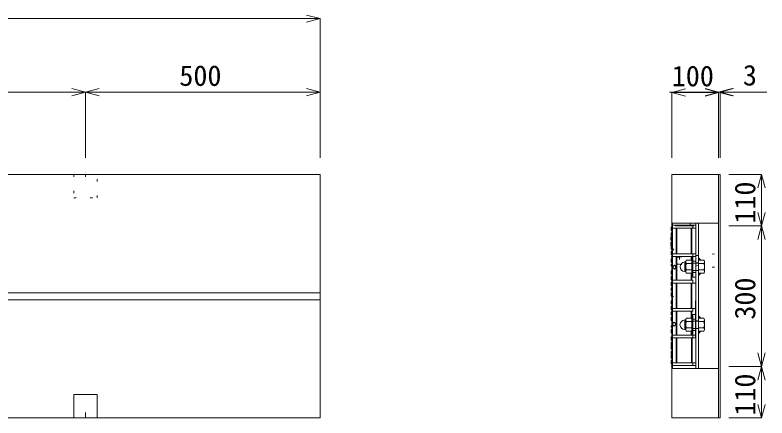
# Model space of a CAD drawing. Units: millimetres, scale not verified. Extents: x 234 to 5784, y 107 to 4112.
# Drawn here: x 2137 to 3740, y 1009 to 1869 of the extents above; entities that cross this region are included whole.
import ezdxf
from ezdxf.enums import TextEntityAlignment as Align

# ---------------------------------------------------------------- set-up
doc = ezdxf.new("R2010")
doc.units = ezdxf.units.MM
doc.header["$LTSCALE"] = 20
doc.linetypes.add('DOTTED', pattern=[1.75, 0.25, -1.5])
doc.layers.add('0-1', color=7, linetype='Continuous', lineweight=18)
doc.styles.add('ＭＳ ゴシック', font='')
doc.styles.get('ＭＳ ゴシック').set_extended_font_data('MS Gothic')

msp = doc.modelspace()

# ---------------------------------------------------------------- linework, layer by layer
at = {"layer": '0-1'}
for p, q in [((786.98, 1861.25), (2786.98, 1861.25)), ((2786.98, 1861.25), (2758.01, 1869.02)), ((2786.98, 1861.25), (2758.01, 1853.49)), ((2786.98, 1861.25), (2786.98, 1563.85)), ((1786.98, 1704.51), (2286.98, 1704.51)), ((2286.98, 1704.51), (2258.01, 1712.28)), ((2286.98, 1704.51), (2258.01, 1696.75)), ((2286.98, 1704.51), (2315.96, 1712.28)), ((2286.98, 1704.51), (2286.98, 1563.85)), ((2286.98, 1704.51), (2786.98, 1704.51)), ((2286.98, 1704.51), (2315.96, 1696.75)), ((2786.98, 1704.51), (2758.01, 1712.28)), ((2786.98, 1704.51), (2758.01, 1696.75)), ((2786.98, 1704.51), (2786.98, 1563.85)), ((3631.98, 1704.51), (3531.98, 1704.51)), ((3536.98, 1703.71), (3565.96, 1711.47)), ((3536.98, 1703.71), (3636.98, 1703.71)), ((3536.98, 1703.71), (3565.96, 1695.94)), ((3536.98, 1703.71), (3536.98, 1563.85)), ((3636.98, 1704.51), (3608.01, 1712.28)), ((3636.98, 1703.71), (3608.01, 1711.47)), ((3636.98, 1704.51), (3608.01, 1696.75)), ((3636.98, 1703.71), (3608.01, 1695.94)), ((3636.98, 1704.51), (3665.96, 1712.28)), ((3636.98, 1704.51), (3736.98, 1704.51)), ((3636.98, 1704.51), (3665.96, 1696.75)), ((3636.98, 1704.51), (3636.98, 1563.85)), ((3636.98, 1704.51), (3639.98, 1704.51)), ((3636.98, 1703.71), (3636.98, 1563.85)), ((3639.98, 1704.51), (3668.96, 1712.28)), ((3639.98, 1704.51), (3739.98, 1704.51)), ((3639.98, 1704.51), (3668.96, 1696.75)), ((3639.98, 1704.51), (3639.98, 1563.85)), ((2786.98, 1528.69), (786.98, 1528.69)), ((2786.98, 1008.69), (2786.98, 1528.69)), ((3536.98, 1108.69), (3536.98, 1528.69)), ((3536.98, 1008.69), (3536.98, 1528.69)), ((3536.98, 1528.69), (3639.98, 1528.69)), ((3636.98, 1008.69), (3636.98, 1528.69)), ((3639.98, 1008.69), (3639.98, 1528.69)), ((3728.33, 1528.69), (3658.58, 1528.69)), ((3728.33, 1528.69), (3720.57, 1499.72)), ((3728.33, 1418.69), (3728.33, 1528.69)), ((3728.33, 1528.69), (3736.1, 1499.72)), ((3728.33, 1418.69), (3720.57, 1447.67)), ((3728.33, 1418.69), (3736.1, 1447.67)), ((3537.08, 1416.19), (3535.78, 1416.19)), ((3535.78, 1416.19), (3535.78, 1409.22)), ((3538.27, 1420.17), (3537.08, 1420.17)), ((3537.08, 1420.17), (3537.08, 1415.2)), ((3538.27, 1424.65), (3538.27, 1114.65)), ((3538.27, 1424.65), (3588.27, 1424.65)), ((3538.27, 1424.65), (3594.02, 1424.65)), ((3538.27, 1424.65), (3576.1, 1424.65)), ((3538.27, 1424.65), (3538.27, 1420.17)), ((3538.27, 1420.17), (3588.04, 1420.17)), ((3538.27, 1420.17), (3576.1, 1420.17)), ((3538.27, 1420.17), (3582.07, 1420.17)), ((3538.27, 1420.17), (3538.27, 1414.2)), ((3538.27, 1124.15), (3538.27, 1415.15)), ((3538.27, 1414.2), (3588.04, 1414.2)), ((3538.27, 1414.2), (3582.07, 1414.2)), ((3584.06, 1418.68), (3544.24, 1418.68)), ((3546.23, 1414.2), (3546.23, 1359.45)), ((3547.73, 1414.2), (3547.73, 1359.45)), ((3582.07, 1424.65), (3562.16, 1424.65)), ((3576.1, 1424.65), (3576.1, 1420.17)), ((3578.59, 1414.2), (3578.59, 1359.45)), ((3580.08, 1414.2), (3580.08, 1359.45)), ((3582.07, 1420.17), (3582.07, 1414.2)), ((3588.04, 1406.49), (3588.04, 1424.65)), ((3588.27, 1114.65), (3588.27, 1424.65)), ((3594.02, 1424.65), (3594.02, 1396.53)), ((3594.02, 1424.65), (3636.27, 1424.65)), ((3728.33, 1418.69), (3658.58, 1418.69)), ((3728.33, 1418.69), (3720.57, 1389.72)), ((3728.33, 1118.69), (3728.33, 1418.69)), ((3728.33, 1418.69), (3736.1, 1389.72)), ((3535.34, 1395.17), (3535.34, 1388.2)), ((3536.63, 1395.17), (3535.34, 1395.17)), ((3535.78, 1409.22), (3537.08, 1409.22)), ((3537.08, 1404.25), (3535.78, 1404.25)), ((3535.78, 1404.25), (3535.78, 1398.27)), ((3535.78, 1398.27), (3537.08, 1398.27)), ((3537.08, 1409.22), (3537.08, 1404.25)), ((3537.08, 1398.27), (3538.27, 1398.27)), ((3538.27, 1410.22), (3538.27, 1337.55)), ((3594.02, 1396.53), (3594.02, 1350.34)), ((3535.34, 1388.2), (3536.63, 1388.2)), ((3535.34, 1383.23), (3535.34, 1377.25)), ((3536.63, 1383.23), (3535.34, 1383.23)), ((3536.63, 1388.2), (3536.63, 1383.23)), ((3535.34, 1377.25), (3536.63, 1377.25)), ((3535.78, 1369.4), (3535.78, 1375.38)), ((3535.78, 1375.38), (3537.08, 1375.38)), ((3537.08, 1369.4), (3535.78, 1369.4)), ((3535.78, 1357.46), (3535.78, 1364.43)), ((3535.78, 1364.43), (3537.08, 1364.43)), ((3536.63, 1377.25), (3537.83, 1377.25)), ((3537.08, 1375.38), (3538.27, 1375.38)), ((3537.08, 1364.43), (3537.08, 1369.4)), ((3541.65, 1369.65), (3538.65, 1366.46)), ((3546.23, 1359.45), (3546.23, 1375.38)), ((3547.73, 1359.45), (3547.73, 1375.38)), ((3578.59, 1359.45), (3578.59, 1375.38)), ((3580.08, 1359.45), (3580.08, 1375.38)), ((3537.08, 1357.46), (3535.78, 1357.46)), ((3535.78, 1352.48), (3537.08, 1352.48)), ((3537.08, 1348.5), (3535.78, 1348.5)), ((3535.78, 1348.5), (3535.78, 1341.53)), ((3537.08, 1352.48), (3537.08, 1357.46)), ((3538.27, 1359.45), (3588.04, 1359.45)), ((3538.27, 1353.48), (3538.27, 1359.45)), ((3538.27, 1359.45), (3582.07, 1359.45)), ((3538.27, 1353.48), (3582.07, 1353.48)), ((3546.23, 1353.48), (3546.23, 1302.71)), ((3547.73, 1353.48), (3547.73, 1302.71)), ((3578.59, 1353.48), (3578.59, 1345.51)), ((3579.78, 1350.49), (3579.78, 1312.66)), ((3582.07, 1350.49), (3579.78, 1350.49)), ((3579.78, 1350.49), (3579.78, 1331.58)), ((3580.08, 1353.48), (3580.08, 1345.51)), ((3582.07, 1353.48), (3582.07, 1359.45)), ((3588.04, 1353.48), (3582.07, 1353.48)), ((3582.07, 1353.48), (3582.07, 1343.52)), ((3582.07, 1312.66), (3582.07, 1350.49)), ((3588.04, 1353.48), (3588.04, 1280.81)), ((3588.04, 1353.48), (3588.04, 1343.52)), ((3594.02, 1350.34), (3598.99, 1345.36)), ((3594.02, 1350.14), (3598.79, 1345.36)), ((3594.02, 1349.94), (3598.6, 1345.36)), ((3594.02, 1349.74), (3598.4, 1345.36)), ((3594.02, 1349.55), (3598.2, 1345.36)), ((3594.02, 1349.35), (3598, 1345.36)), ((3594.02, 1349.15), (3597.8, 1345.36)), ((3594.02, 1348.95), (3597.6, 1345.36)), ((3594.02, 1348.75), (3597.4, 1345.36)), ((3594.02, 1348.55), (3597.2, 1345.36)), ((3594.02, 1348.35), (3597, 1345.36)), ((3594.02, 1348.15), (3596.8, 1345.36)), ((3594.02, 1347.95), (3596.6, 1345.36)), ((3594.02, 1347.75), (3596.41, 1345.36)), ((3594.02, 1347.55), (3596.21, 1345.36)), ((3594.02, 1347.36), (3596.01, 1345.36)), ((3594.02, 1347.16), (3595.81, 1345.36)), ((3594.02, 1346.96), (3595.61, 1345.36)), ((3535.78, 1341.53), (3537.08, 1341.53)), ((3537.08, 1336.55), (3535.78, 1336.55)), ((3535.78, 1336.55), (3535.78, 1333.57)), ((3535.78, 1333.57), (3537.08, 1333.57)), ((3537.08, 1341.53), (3537.08, 1336.55)), ((3537.08, 1333.57), (3538.27, 1333.57)), ((3538.27, 1330.58), (3542.49, 1334.81)), ((3542.49, 1334.81), (3546.72, 1330.58)), ((3566.84, 1341.92), (3564.85, 1341.92)), ((3564.85, 1341.92), (3564.85, 1321.24)), ((3568.03, 1345.36), (3566.84, 1341.92)), ((3566.84, 1341.92), (3568.03, 1338.47)), ((3566.84, 1321.24), (3566.84, 1341.92)), ((3568.03, 1338.47), (3566.84, 1331.58)), ((3566.84, 1331.58), (3568.03, 1324.68)), ((3579.78, 1345.36), (3568.03, 1345.36)), ((3579.78, 1338.47), (3568.03, 1338.47)), ((3579.78, 1331.58), (3579.78, 1345.36)), ((3579.78, 1331.58), (3579.78, 1338.47)), ((3579.78, 1317.79), (3579.78, 1331.58)), ((3588.04, 1343.52), (3582.07, 1343.52)), ((3594.02, 1339.54), (3582.07, 1339.54)), ((3582.07, 1339.54), (3582.07, 1323.61)), ((3588.04, 1339.79), (3594.02, 1339.79)), ((3594.02, 1346.76), (3595.41, 1345.36)), ((3594.02, 1346.56), (3595.21, 1345.36)), ((3594.02, 1346.36), (3595.01, 1345.36)), ((3594.02, 1346.16), (3594.81, 1345.36)), ((3594.02, 1345.96), (3594.61, 1345.36)), ((3594.02, 1345.76), (3594.41, 1345.36)), ((3594.02, 1345.56), (3594.22, 1345.36)), ((3594.02, 1331.58), (3594.02, 1345.36)), ((3594.02, 1345.36), (3605.76, 1345.36)), ((3594.02, 1339.54), (3594.02, 1323.61)), ((3594.02, 1331.58), (3594.02, 1338.47)), ((3594.02, 1338.47), (3605.76, 1338.47)), ((3594.02, 1317.79), (3594.02, 1331.58)), ((3605.76, 1345.36), (3606.96, 1341.92)), ((3606.96, 1341.92), (3605.76, 1338.47)), ((3605.76, 1338.47), (3606.96, 1331.58)), ((3606.96, 1331.58), (3605.76, 1324.68)), ((3606.96, 1321.24), (3606.96, 1341.92)), ((3537.08, 1322.62), (3535.78, 1322.62)), ((3535.78, 1322.62), (3535.78, 1315.65)), ((3535.78, 1315.65), (3537.08, 1315.65)), ((3538.27, 1327.6), (3537.08, 1327.6)), ((3537.08, 1327.6), (3537.08, 1322.62)), ((3537.08, 1315.65), (3537.08, 1310.67)), ((3542.49, 1326.36), (3538.27, 1330.58)), ((3546.72, 1330.58), (3542.49, 1326.36)), ((3564.85, 1321.24), (3566.84, 1321.24)), ((3568.03, 1324.68), (3566.84, 1321.24)), ((3566.84, 1321.24), (3568.03, 1317.79)), ((3568.03, 1324.68), (3579.78, 1324.68)), ((3568.03, 1317.79), (3579.78, 1317.79)), ((3578.59, 1317.64), (3578.59, 1302.71)), ((3580.08, 1317.64), (3580.08, 1302.71)), ((3594.02, 1323.61), (3582.07, 1323.61)), ((3588.04, 1319.63), (3582.07, 1319.63)), ((3582.07, 1319.63), (3582.07, 1309.68)), ((3588.04, 1314.16), (3588.04, 1323.37)), ((3594.02, 1323.37), (3588.04, 1323.37)), ((3588.04, 1319.63), (3588.04, 1309.68)), ((3605.76, 1324.68), (3594.02, 1324.68)), ((3594.02, 1323.37), (3594.02, 1308.18)), ((3605.76, 1317.79), (3594.02, 1317.79)), ((3594.02, 1317.59), (3594.22, 1317.79)), ((3594.02, 1317.39), (3594.41, 1317.79)), ((3594.02, 1317.19), (3594.61, 1317.79)), ((3594.02, 1316.99), (3594.81, 1317.79)), ((3594.02, 1316.8), (3595.01, 1317.79)), ((3594.02, 1316.6), (3595.21, 1317.79)), ((3594.02, 1316.4), (3595.41, 1317.79)), ((3594.02, 1316.2), (3595.61, 1317.79)), ((3594.02, 1316), (3595.81, 1317.79)), ((3594.02, 1315.8), (3596.01, 1317.79)), ((3594.02, 1315.6), (3596.21, 1317.79)), ((3594.02, 1315.4), (3596.41, 1317.79)), ((3594.02, 1315.2), (3596.6, 1317.79)), ((3594.02, 1315), (3596.8, 1317.79)), ((3594.02, 1314.8), (3597, 1317.79)), ((3594.02, 1314.61), (3597.2, 1317.79)), ((3594.02, 1314.41), (3597.4, 1317.79)), ((3594.02, 1314.21), (3597.6, 1317.79)), ((3594.02, 1314.01), (3597.8, 1317.79)), ((3594.02, 1313.81), (3598, 1317.79)), ((3594.02, 1313.61), (3598.2, 1317.79)), ((3594.02, 1313.41), (3598.4, 1317.79)), ((3594.02, 1313.21), (3598.6, 1317.79)), ((3594.02, 1313.01), (3598.79, 1317.79)), ((3594.02, 1312.81), (3598.99, 1317.79)), ((3605.76, 1324.68), (3606.96, 1321.24)), ((3606.96, 1321.24), (3605.76, 1317.79)), ((3537.08, 1310.67), (3535.78, 1310.67)), ((3535.78, 1310.67), (3535.78, 1303.7)), ((3535.78, 1303.7), (3537.08, 1303.7)), ((3537.08, 1303.7), (3537.08, 1298.73)), ((3538.27, 1302.71), (3582.07, 1302.71)), ((3538.27, 1302.71), (3538.27, 1296.74)), ((3579.78, 1312.66), (3582.07, 1312.66)), ((3588.04, 1309.68), (3582.07, 1309.68)), ((3582.07, 1302.71), (3582.07, 1296.74)), ((3594.02, 1308.18), (3593.83, 1231.12)), ((3537.08, 1298.73), (3535.78, 1298.73)), ((3535.78, 1298.73), (3535.78, 1291.76)), ((3535.78, 1291.76), (3537.08, 1291.76)), ((3537.08, 1286.78), (3535.78, 1286.78)), ((3535.78, 1286.78), (3535.78, 1280.81)), ((3537.08, 1291.76), (3537.08, 1286.78)), ((3538.27, 1296.74), (3588.04, 1296.74)), ((3538.27, 1296.74), (3582.07, 1296.74)), ((3546.23, 1296.74), (3546.23, 1280.81)), ((3547.73, 1296.74), (3547.73, 1280.81)), ((3578.59, 1296.74), (3578.59, 1280.81)), ((3580.08, 1296.74), (3580.08, 1280.81)), ((2786.98, 1276.19), (2099.48, 1276.19)), ((3535.78, 1280.81), (3537.08, 1280.81)), ((3535.78, 1280.81), (3537.08, 1280.81)), ((3537.08, 1275.83), (3535.78, 1275.83)), ((3535.78, 1275.83), (3535.78, 1268.86)), ((3535.78, 1268.86), (3537.08, 1268.86)), ((3537.08, 1280.81), (3538.27, 1280.81)), ((3537.08, 1280.81), (3537.08, 1275.83)), ((3537.08, 1268.86), (3537.08, 1258.5)), ((3540.56, 1267.74), (3537.21, 1270.54)), ((3546.23, 1280.81), (3546.05, 1258.5)), ((3547.54, 1258.5), (3547.73, 1280.81)), ((3578.59, 1280.81), (3578.4, 1258.5)), ((3579.89, 1258.5), (3580.08, 1280.81)), ((2786.98, 1261.19), (2099.48, 1261.19)), ((3535.59, 1252.52), (3535.59, 1258.5)), ((3535.59, 1258.5), (3537.08, 1258.5)), ((3536.89, 1252.52), (3535.59, 1252.52)), ((3536.89, 1258.5), (3537.08, 1258.5)), ((3536.89, 1247.55), (3536.89, 1252.52)), ((3538.08, 1185.83), (3538.08, 1258.5)), ((3546.05, 1242.57), (3546.05, 1258.5)), ((3547.54, 1242.57), (3547.54, 1258.5)), ((3578.4, 1242.57), (3578.4, 1258.5)), ((3579.89, 1242.57), (3579.89, 1258.5)), ((3587.85, 1185.83), (3587.85, 1258.5)), ((3535.59, 1240.58), (3535.59, 1247.55)), ((3535.59, 1247.55), (3536.89, 1247.55)), ((3536.89, 1240.58), (3535.59, 1240.58)), ((3535.59, 1228.63), (3535.59, 1235.6)), ((3535.59, 1235.6), (3536.89, 1235.6)), ((3536.89, 1235.6), (3536.89, 1240.58)), ((3538.08, 1242.57), (3587.85, 1242.57)), ((3538.08, 1236.6), (3538.08, 1242.57)), ((3538.08, 1242.57), (3581.88, 1242.57)), ((3538.08, 1236.6), (3581.88, 1236.6)), ((3546.05, 1185.83), (3546.05, 1236.6)), ((3547.54, 1185.83), (3547.54, 1236.6)), ((3578.4, 1221.66), (3578.4, 1236.6)), ((3579.89, 1221.66), (3579.89, 1236.6)), ((3581.88, 1236.6), (3581.88, 1242.57)), ((3536.89, 1228.63), (3535.59, 1228.63)), ((3535.59, 1216.69), (3535.59, 1223.65)), ((3535.59, 1223.65), (3536.89, 1223.65)), ((3536.89, 1223.65), (3536.89, 1228.63)), ((3566.65, 1218.07), (3567.85, 1221.51)), ((3567.85, 1221.51), (3579.59, 1221.51)), ((3579.59, 1188.81), (3579.59, 1226.64)), ((3579.59, 1226.64), (3581.88, 1226.64)), ((3579.59, 1221.51), (3579.59, 1207.73)), ((3581.88, 1219.67), (3581.88, 1229.63)), ((3587.85, 1229.63), (3581.88, 1229.63)), ((3581.88, 1226.64), (3581.88, 1188.81)), ((3587.85, 1219.67), (3581.88, 1219.67)), ((3587.85, 1219.67), (3587.85, 1229.63)), ((3587.85, 1225.15), (3587.85, 1215.94)), ((3593.83, 1215.94), (3593.83, 1231.12)), ((3593.83, 1226.49), (3598.8, 1221.52)), ((3593.83, 1226.29), (3598.61, 1221.52)), ((3593.83, 1226.09), (3598.41, 1221.52)), ((3593.83, 1225.89), (3598.21, 1221.52)), ((3593.83, 1225.7), (3598.01, 1221.52)), ((3593.83, 1225.5), (3597.81, 1221.52)), ((3593.83, 1225.3), (3597.61, 1221.52)), ((3593.83, 1225.1), (3597.41, 1221.52)), ((3593.83, 1224.9), (3597.21, 1221.52)), ((3593.83, 1224.7), (3597.01, 1221.52)), ((3593.83, 1224.5), (3596.81, 1221.52)), ((3593.83, 1224.3), (3596.61, 1221.52)), ((3593.83, 1224.1), (3596.42, 1221.52)), ((3593.83, 1223.9), (3596.22, 1221.51)), ((3593.83, 1223.7), (3596.02, 1221.51)), ((3593.83, 1223.51), (3595.82, 1221.51)), ((3593.83, 1223.31), (3595.62, 1221.51)), ((3593.83, 1223.11), (3595.42, 1221.51)), ((3593.83, 1222.91), (3595.22, 1221.51)), ((3593.83, 1222.71), (3595.02, 1221.51)), ((3593.83, 1222.51), (3594.82, 1221.51)), ((3593.83, 1222.31), (3594.62, 1221.51)), ((3593.83, 1222.11), (3594.42, 1221.51)), ((3593.83, 1221.91), (3594.23, 1221.51)), ((3593.83, 1221.71), (3594.03, 1221.51)), ((3605.57, 1221.52), (3593.83, 1221.51)), ((3593.83, 1221.51), (3593.83, 1207.73)), ((3606.77, 1218.07), (3605.57, 1221.52)), ((3536.89, 1216.69), (3535.59, 1216.69)), ((3535.59, 1202.75), (3535.59, 1205.74)), ((3535.59, 1205.74), (3536.89, 1205.74)), ((3536.89, 1202.75), (3535.59, 1202.75)), ((3536.89, 1211.71), (3536.89, 1216.69)), ((3538.08, 1211.71), (3536.89, 1211.71)), ((3536.89, 1205.74), (3538.08, 1205.74)), ((3536.89, 1197.77), (3536.89, 1202.75)), ((3542.31, 1212.95), (3538.08, 1208.72)), ((3538.08, 1208.72), (3542.31, 1204.5)), ((3546.53, 1208.72), (3542.31, 1212.95)), ((3542.31, 1204.5), (3546.53, 1208.72)), ((3564.66, 1197.39), (3564.66, 1218.07)), ((3564.66, 1218.07), (3566.65, 1218.07)), ((3567.85, 1214.62), (3566.65, 1218.07)), ((3566.65, 1218.07), (3566.65, 1197.39)), ((3566.65, 1207.73), (3567.85, 1214.62)), ((3567.85, 1200.83), (3566.65, 1207.73)), ((3567.85, 1214.62), (3579.59, 1214.62)), ((3579.59, 1188.81), (3579.59, 1207.73)), ((3579.59, 1207.73), (3579.59, 1193.94)), ((3579.59, 1207.73), (3579.59, 1200.83)), ((3581.88, 1199.76), (3581.88, 1215.69)), ((3593.83, 1215.69), (3581.88, 1215.69)), ((3593.83, 1215.94), (3587.85, 1215.94)), ((3593.83, 1199.76), (3593.83, 1215.69)), ((3605.57, 1214.62), (3593.83, 1214.62)), ((3593.83, 1207.73), (3593.83, 1193.94)), ((3593.83, 1207.73), (3593.83, 1200.83)), ((3605.57, 1214.62), (3606.77, 1218.07)), ((3606.77, 1207.73), (3605.57, 1214.62)), ((3605.57, 1200.83), (3606.77, 1207.73)), ((3606.77, 1218.07), (3606.77, 1197.39)), ((3535.59, 1190.8), (3535.59, 1197.77)), ((3535.59, 1197.77), (3536.89, 1197.77)), ((3536.89, 1190.8), (3535.59, 1190.8)), ((3536.89, 1185.83), (3536.89, 1190.8)), ((3566.65, 1197.39), (3564.66, 1197.39)), ((3566.65, 1197.39), (3567.85, 1200.83)), ((3567.85, 1193.94), (3566.65, 1197.39)), ((3579.59, 1200.83), (3567.85, 1200.83)), ((3579.59, 1193.94), (3567.85, 1193.94)), ((3578.4, 1185.83), (3578.4, 1193.79)), ((3581.88, 1188.81), (3579.59, 1188.81)), ((3579.89, 1185.83), (3579.89, 1193.79)), ((3593.83, 1199.76), (3581.88, 1199.76)), ((3581.88, 1185.83), (3581.88, 1195.78)), ((3587.85, 1195.78), (3581.88, 1195.78)), ((3587.85, 1199.52), (3587.85, 1181.35)), ((3587.85, 1199.52), (3593.83, 1199.52)), ((3587.85, 1185.83), (3587.85, 1195.78)), ((3593.83, 1200.83), (3605.57, 1200.83)), ((3593.83, 1193.94), (3605.57, 1193.94)), ((3593.83, 1193.74), (3594.03, 1193.94)), ((3593.83, 1193.54), (3594.23, 1193.94)), ((3593.83, 1193.34), (3594.42, 1193.94)), ((3593.83, 1193.14), (3594.62, 1193.94)), ((3593.83, 1192.95), (3594.82, 1193.94)), ((3593.83, 1192.75), (3595.02, 1193.94)), ((3593.83, 1192.55), (3595.22, 1193.94)), ((3593.83, 1192.35), (3595.42, 1193.94)), ((3593.83, 1192.15), (3595.62, 1193.94)), ((3593.83, 1191.95), (3595.82, 1193.94)), ((3593.83, 1191.75), (3596.02, 1193.94)), ((3593.83, 1191.55), (3596.22, 1193.94)), ((3593.83, 1191.35), (3596.42, 1193.94)), ((3593.83, 1191.15), (3596.61, 1193.94)), ((3593.83, 1190.95), (3596.81, 1193.94)), ((3593.83, 1190.76), (3597.01, 1193.94)), ((3593.83, 1190.56), (3597.21, 1193.94)), ((3593.83, 1190.36), (3597.41, 1193.94)), ((3593.83, 1190.16), (3597.61, 1193.94)), ((3593.83, 1189.96), (3597.81, 1193.94)), ((3593.83, 1189.76), (3598.01, 1193.94)), ((3593.83, 1189.56), (3598.21, 1193.94)), ((3593.83, 1189.36), (3598.41, 1193.94)), ((3593.83, 1189.16), (3598.61, 1193.94)), ((3593.83, 1188.96), (3598.8, 1193.94)), ((3593.83, 1189.16), (3594.02, 1142.77)), ((3606.77, 1197.39), (3605.57, 1200.83)), ((3605.57, 1193.94), (3606.77, 1197.39)), ((3537.27, 1181.85), (3535.97, 1181.85)), ((3535.97, 1181.85), (3535.97, 1174.88)), ((3535.97, 1174.88), (3537.27, 1174.88)), ((3538.08, 1185.83), (3536.89, 1185.83)), ((3537.27, 1174.88), (3537.27, 1169.9)), ((3538.08, 1185.83), (3587.85, 1185.83)), ((3538.08, 1181.35), (3538.08, 1185.83)), ((3538.08, 1185.83), (3575.91, 1185.83)), ((3538.46, 1185.83), (3582.26, 1185.83)), ((3538.46, 1185.83), (3538.46, 1179.85)), ((3538.46, 1179.85), (3588.23, 1179.86)), ((3538.46, 1179.85), (3582.26, 1179.86)), ((3546.42, 1179.85), (3546.43, 1126.63)), ((3547.92, 1179.85), (3547.92, 1126.63)), ((3578.78, 1179.86), (3578.78, 1126.63)), ((3580.27, 1179.86), (3580.27, 1126.63)), ((3587.85, 1185.83), (3581.88, 1185.83)), ((3582.26, 1185.83), (3582.26, 1179.86)), ((3535.77, 1162.6), (3535.77, 1155.63)), ((3537.07, 1162.6), (3535.77, 1162.6)), ((3535.77, 1155.63), (3537.07, 1155.63)), ((3537.27, 1169.9), (3535.97, 1169.9)), ((3535.97, 1169.9), (3535.97, 1163.93)), ((3535.97, 1163.93), (3537.27, 1163.93)), ((3537.07, 1155.63), (3537.07, 1150.66)), ((3537.27, 1163.93), (3538.46, 1163.93)), ((3535.59, 1136.58), (3535.59, 1142.55)), ((3535.59, 1142.55), (3536.89, 1142.55)), ((3535.77, 1150.66), (3535.77, 1144.68)), ((3537.07, 1150.66), (3535.77, 1150.66)), ((3535.77, 1144.68), (3537.07, 1144.68)), ((3536.89, 1142.55), (3538.08, 1142.55)), ((3537.07, 1144.68), (3538.26, 1144.68)), ((3594.02, 1114.65), (3594.02, 1142.77)), ((3728.33, 1118.69), (3720.57, 1147.67)), ((3728.33, 1118.69), (3736.1, 1147.67)), ((3536.89, 1136.58), (3535.59, 1136.58)), ((3535.59, 1124.63), (3535.59, 1131.6)), ((3535.59, 1131.6), (3536.89, 1131.6)), ((3536.89, 1124.63), (3535.59, 1124.63)), ((3536.89, 1131.6), (3536.89, 1136.58)), ((3536.89, 1119.66), (3536.89, 1124.63)), ((3538.08, 1126.63), (3587.86, 1126.63)), ((3538.08, 1120.65), (3538.08, 1126.63)), ((3538.08, 1126.63), (3581.88, 1126.63)), ((3581.88, 1120.65), (3581.88, 1126.63)), ((3535.59, 1119.66), (3536.89, 1119.66)), ((3538.08, 1120.65), (3581.88, 1120.65)), ((3538.27, 1120.65), (3588.27, 1120.65)), ((3538.27, 1114.65), (3588.27, 1114.65)), ((3538.27, 1114.65), (3594.02, 1114.65)), ((3582.07, 1114.65), (3562.16, 1114.65)), ((3594.02, 1114.65), (3636.27, 1114.65)), ((3728.33, 1118.69), (3658.58, 1118.69)), ((3728.33, 1118.69), (3720.57, 1089.72)), ((3728.33, 1008.69), (3728.33, 1118.69)), ((3728.33, 1118.69), (3736.1, 1089.72)), ((2311.98, 1058.69), (2261.98, 1058.69)), ((2261.98, 1058.69), (2261.98, 1008.69)), ((2311.98, 1008.69), (2311.98, 1058.69)), ((3728.33, 1008.69), (3720.57, 1037.67)), ((3728.33, 1008.69), (3736.1, 1037.67)), ((2286.98, 1008.69), (2286.98, 1020.43)), ((786.98, 1008.69), (2786.98, 1008.69)), ((794.3, 1008.69), (2456.96, 1008.69)), ((2261.98, 1008.69), (2311.98, 1008.69)), ((2456.96, 1008.69), (2786.98, 1008.69)), ((3536.98, 1008.69), (3639.98, 1008.69)), ((3728.33, 1008.69), (3658.58, 1008.69))]:
    msp.add_line(p, q, dxfattribs=at)
at = {"layer": '0-1', "linetype": 'DOTTED'}
for p, q in [((2311.98, 1528.69), (2261.98, 1528.69)), ((2261.98, 1528.69), (2261.98, 1478.69)), ((2286.98, 1528.69), (2286.98, 1516.96)), ((2311.98, 1478.69), (2311.98, 1528.69)), ((2261.98, 1478.69), (2311.98, 1478.69)), ((3553.27, 1352.15), (3538.27, 1352.15)), ((3553.27, 1352.15), (3633.27, 1359.38)), ((3553.27, 1352.15), (3553.27, 1337.15)), ((3553.27, 1337.15), (3538.27, 1337.15)), ((3553.27, 1337.15), (3633.27, 1329.92))]:
    msp.add_line(p, q, dxfattribs=at)
at = {"layer": '0-1'}
for centre, radius, start, end in [((3582.07, 1433.61), 8.96, 270.00039, 285.00039), ((3564.85, 1331.58), 10.2, 90.00039, 270.00039), ((3564.66, 1207.73), 10.2, 90.00039, 270.00039), ((3582.07, 1105.69), 8.96, 75.00039, 90.00039)]:
    msp.add_arc(centre, radius, start, end, dxfattribs=at)

# ---------------------------------------------------------------- texts
at = {"layer": '0-1', "style": 'ＭＳ ゴシック'}
for s, p in [('500', (2486.98, 1704.51)), ('100', (3536.98, 1703.71)), ('3', (3688.64, 1705.34))]:
    msp.add_text(s, height=43.99, dxfattribs=at).set_placement(p, align=Align.BOTTOM_LEFT)
for s, p in [('110', (3728.33, 1423.69)), ('300', (3728.33, 1218.69)), ('110', (3728.33, 1013.69))]:
    msp.add_text(s, height=43.99, rotation=90, dxfattribs=at).set_placement(p, align=Align.BOTTOM_LEFT)

doc.saveas('drawing.dxf')
